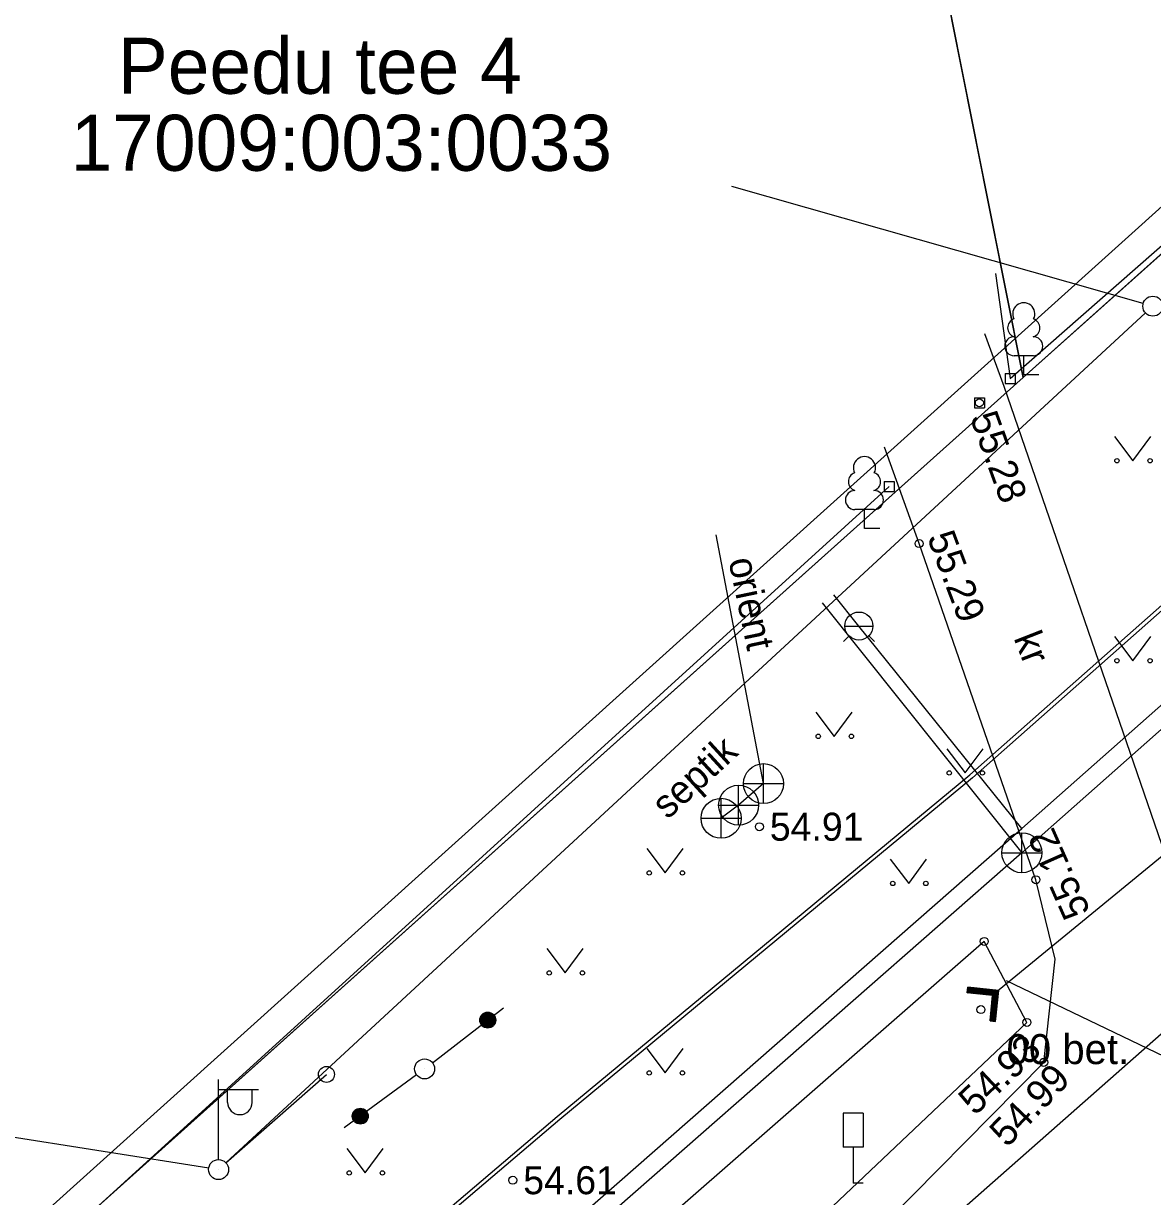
# Model space of a CAD drawing. Extents: x 642412 to 653410, y 6450642 to 6461053.
# Drawn here: x 643124.73 to 643152.95, y 6455708.59 to 6455737.91 of the extents above; entities that cross this region are included whole.
import ezdxf

# ---------------------------------------------------------------- set-up
doc = ezdxf.new("R2010")
doc.units = 0
for name, color, linetype in [('AED', 7, 'Continuous'), ('HALJASTUS', 7, 'Continuous'), ('KKAEV', 7, 'Continuous'), ('KORGUS', 7, 'Continuous'), ('KTRASS', 7, 'Continuous'), ('LIIKLUS', 7, 'Continuous'), ('MOOTPIIR', 7, 'Continuous'), ('MPOHULIIN', 7, 'Continuous'), ('PIIR', 7, 'Continuous'), ('POST', 7, 'Continuous'), ('PUU', 7, 'Continuous'), ('SIOHULIIN', 7, 'Continuous'), ('SITRASS', 7, 'Continuous'), ('TEE', 7, 'Continuous'), ('TRUUP', 7, 'Continuous'), ('VEEKOGU', 7, 'Continuous'), ('VKAEV', 7, 'Continuous'), ('VTRASS', 7, 'Continuous')]:
    doc.layers.add(name, color=color, linetype=linetype)

msp = doc.modelspace()

# ---------------------------------------------------------------- linework, layer by layer
at = {"layer": 'AED'}
for p, q in [((643149.267, 6455729.162), (643149.267, 6455728.912)), ((643149.267, 6455729.162), (643149.517, 6455729.162)), ((643149.517, 6455729.162), (643149.517, 6455728.912)), ((643149.267, 6455728.912), (643149.517, 6455728.912)), ((643148.497, 6455728.554), (643148.497, 6455728.304)), ((643148.497, 6455728.554), (643148.747, 6455728.554)), ((643148.747, 6455728.554), (643148.747, 6455728.304)), ((643148.497, 6455728.304), (643148.747, 6455728.304)), ((643146.245, 6455726.46), (643146.245, 6455726.21)), ((643146.245, 6455726.46), (643146.495, 6455726.46)), ((643146.495, 6455726.46), (643146.495, 6455726.21)), ((643146.245, 6455726.21), (643146.495, 6455726.21))]:
    msp.add_line(p, q, dxfattribs=at)
for points in [[(643149.023, 6455731.666), (643149.392, 6455729.037), (643157.067, 6455735.771)], [(643123.972, 6455706.006), (643125.034, 6455706.925), (643146.37, 6455726.335)]]:
    msp.add_lwpolyline(points, dxfattribs=at)
at = {"layer": 'HALJASTUS'}
for p, q in [((643151.999, 6455727.589), (643152.462, 6455726.982)), ((643152.462, 6455726.982), (643152.908, 6455727.589)), ((643151.999, 6455722.589), (643152.462, 6455721.982)), ((643152.462, 6455721.982), (643152.908, 6455722.589)), ((643144.532, 6455720.698), (643144.995, 6455720.091)), ((643144.995, 6455720.091), (643145.441, 6455720.698)), ((643147.807, 6455719.783), (643148.27, 6455719.177)), ((643148.27, 6455719.177), (643148.716, 6455719.783)), ((643140.307, 6455717.283), (643140.77, 6455716.677)), ((643140.77, 6455716.677), (643141.216, 6455717.283)), ((643146.393, 6455717.02), (643146.857, 6455716.413)), ((643146.857, 6455716.413), (643147.302, 6455717.02)), ((643137.807, 6455714.783), (643138.27, 6455714.177)), ((643138.27, 6455714.177), (643138.716, 6455714.783)), ((643140.307, 6455712.283), (643140.77, 6455711.677)), ((643140.77, 6455711.677), (643141.216, 6455712.283)), ((643132.807, 6455709.783), (643133.27, 6455709.177)), ((643133.27, 6455709.177), (643133.716, 6455709.783))]:
    msp.add_line(p, q, dxfattribs=at)
for centre in [(643152.061, 6455726.982), (643152.89, 6455726.982), (643152.061, 6455721.982), (643152.89, 6455721.982), (643144.594, 6455720.091), (643145.423, 6455720.091), (643147.869, 6455719.177), (643148.698, 6455719.177), (643140.369, 6455716.677), (643141.198, 6455716.677), (643146.456, 6455716.413), (643147.284, 6455716.413), (643137.869, 6455714.177), (643138.698, 6455714.177), (643140.369, 6455711.677), (643141.198, 6455711.677), (643132.869, 6455709.177), (643133.698, 6455709.177)]:
    msp.add_circle(centre, 0.055, dxfattribs=at)
at = {"layer": 'KKAEV'}
for p, q in [((643143.226, 6455718.408), (643143.226, 6455719.408)), ((643142.604, 6455717.871), (643142.604, 6455718.871)), ((643142.726, 6455718.908), (643143.726, 6455718.908)), ((643142.166, 6455717.542), (643142.166, 6455718.542)), ((643142.104, 6455718.371), (643143.104, 6455718.371)), ((643141.666, 6455718.042), (643142.666, 6455718.042)), ((643149.685, 6455716.681), (643149.685, 6455717.681)), ((643149.185, 6455717.181), (643150.185, 6455717.181))]:
    msp.add_line(p, q, dxfattribs=at)
for centre in [(643143.226, 6455718.908), (643142.604, 6455718.371), (643142.166, 6455718.042), (643149.685, 6455717.181)]:
    msp.add_circle(centre, 0.5, dxfattribs=at)
at = {"layer": 'KORGUS'}
for centre in [(643148.622, 6455728.429), (643147.117, 6455724.909), (643143.124, 6455717.832), (643150.038, 6455716.506), (643148.745, 6455714.964), (643148.662, 6455713.26), (643149.812, 6455712.939), (643150.232, 6455711.941), (643136.959, 6455708.994)]:
    msp.add_circle(centre, 0.1, dxfattribs=at)
at = {"layer": 'KTRASS'}
for p, q in [((643186.259, 6455749.549), (643149.685, 6455717.181)), ((643143.226, 6455718.908), (643142.042, 6455725.128)), ((643144.69, 6455723.433), (643149.685, 6455717.181)), ((643143.226, 6455718.908), (643142.604, 6455718.371)), ((643142.604, 6455718.371), (643142.166, 6455718.042)), ((643149.685, 6455717.181), (643119.841, 6455691.008))]:
    msp.add_line(p, q, dxfattribs=at)
at = {"layer": 'LIIKLUS'}
for p, q in [((643145.215, 6455710.67), (643145.215, 6455709.82)), ((643145.715, 6455710.67), (643145.215, 6455710.67)), ((643145.715, 6455710.67), (643145.715, 6455709.82)), ((643145.715, 6455709.82), (643145.215, 6455709.82)), ((643145.465, 6455709.82), (643145.465, 6455708.92)), ((643145.715, 6455708.92), (643145.465, 6455708.92))]:
    msp.add_line(p, q, dxfattribs=at)
at = {"layer": 'MOOTPIIR'}
msp.add_lwpolyline([(643109.168, 6455542.39), (643075.51, 6455582.97), (643065.801, 6455583.425), (643021.959, 6455624.081), (643023.932, 6455638.644), (643037.129, 6455634.244), (643119.958, 6455703.42), (643193.229, 6455769.41), (643252.999, 6455828.118), (643270.748, 6455846.018), (643316.713, 6455929.757), (643370.112, 6456029.728), (643398.025, 6456073.569), (643423.511, 6456102.544), (643445.355, 6456091.47), (643450.665, 6456079.789), (643539.561, 6456042.319), (643612.226, 6456010.462), (643752.701, 6455950.388)], dxfattribs=at)
at = {"layer": 'MPOHULIIN'}
for p, q in [((643152.718, 6455730.911), (643142.433, 6455733.835)), ((643152.775, 6455730.676), (643129.789, 6455709.427)), ((643129.356, 6455709.294), (643118.093, 6455711.081))]:
    msp.add_line(p, q, dxfattribs=at)
at = {"layer": 'PIIR'}
msp.add_lwpolyline([(643357.6, 6456005.19), (643343.65, 6455979.62), (643314.26, 6455925.69), (643284.72, 6455871.46), (643269.58, 6455846.31), (643253.45, 6455825), (643235.72, 6455811.58), (643219.35, 6455791.42), (643193.4, 6455768.18), (643175.67, 6455752.3), (643149.72, 6455729.06), (643123.78, 6455705.83), (643097.83, 6455682.6), (643078.17, 6455664.8), (643065.8, 6455651.09), (643083.24, 6455639.25), (643258.05, 6455795.77), (643291.74, 6455832.56), (643304.89, 6455852.05), (643409.18, 6456042.55)], dxfattribs=at)
for points in [[(643175.67, 6455752.3), (643169.7, 6455782.22), (643140.29, 6455776.36), (643149.72, 6455729.06)], [(643123.78, 6455705.83), (643149.72, 6455729.06), (643143.76, 6455758.99), (643114.34, 6455753.12), (643117.81, 6455735.75)]]:
    msp.add_lwpolyline(points, close=True, dxfattribs=at)
at = {"layer": 'POST'}
for p, q in [((643129.603, 6455709.51), (643129.603, 6455711.51)), ((643129.789, 6455709.427), (643132.301, 6455711.64)), ((643129.603, 6455711.26), (643130.603, 6455711.26)), ((643129.83, 6455710.939), (643129.83, 6455711.26)), ((643130.443, 6455710.939), (643130.443, 6455711.26)), ((643129.603, 6455709.26), (643129.603, 6455709.26))]:
    msp.add_line(p, q, dxfattribs=at)
for centre, radius in [((643152.959, 6455730.845), 0.25), ((643132.301, 6455711.64), 0.2), ((643134.754, 6455711.777), 0.25), ((643129.603, 6455709.26), 0.25)]:
    msp.add_circle(centre, radius, dxfattribs=at)
msp.add_arc((643130.136, 6455710.939), 0.306, 180, 0, dxfattribs=at)
at = {"layer": 'PUU'}
for p, q in [((643149.973, 6455729.608), (643149.493, 6455729.608)), ((643149.733, 6455729.133), (643149.733, 6455729.608)), ((643150.113, 6455729.133), (643149.733, 6455729.133)), ((643145.991, 6455725.762), (643145.511, 6455725.762)), ((643145.751, 6455725.287), (643145.751, 6455725.762)), ((643146.131, 6455725.287), (643145.751, 6455725.287))]:
    msp.add_line(p, q, dxfattribs=at)
for centre, radius, start, end in [((643149.733, 6455730.653), 0.277, 332.5799, 207.4201), ((643149.563, 6455730.305), 0.233, 109.0217, 253.1415), ((643149.903, 6455730.305), 0.233, 286.8508, 70.9859), ((643149.495, 6455729.845), 0.238, 90.0016, 269.3953), ((643149.97, 6455729.845), 0.238, 270.6047, 89.9984), ((643145.751, 6455726.807), 0.277, 332.5799, 207.4201), ((643145.58, 6455726.46), 0.233, 109.0217, 253.1415), ((643145.921, 6455726.46), 0.233, 286.8508, 70.9859), ((643145.513, 6455725.999), 0.238, 90.0016, 269.3953), ((643145.988, 6455725.999), 0.238, 270.6047, 89.9984)]:
    msp.add_arc(centre, radius, start, end, dxfattribs=at)
at = {"layer": 'SIOHULIIN'}
for p, q in [((643134.951, 6455711.93), (643136.724, 6455713.301)), ((643134.754, 6455711.777), (643134.754, 6455711.777)), ((643134.754, 6455711.777), (643134.754, 6455711.777)), ((643134.552, 6455711.629), (643132.747, 6455710.302))]:
    msp.add_line(p, q, dxfattribs=at)
for centre, radius in [((643136.332, 6455712.997), 0.199), ((643136.332, 6455712.997), 0.19), ((643136.332, 6455712.997), 0.18), ((643136.332, 6455712.997), 0.171), ((643136.332, 6455712.997), 0.162), ((643136.332, 6455712.997), 0.152), ((643136.332, 6455712.997), 0.143), ((643136.332, 6455712.997), 0.133), ((643136.332, 6455712.997), 0.124), ((643136.332, 6455712.997), 0.114), ((643136.332, 6455712.997), 0.105), ((643136.332, 6455712.997), 0.0953), ((643136.332, 6455712.997), 0.0858), ((643136.332, 6455712.997), 0.0763), ((643136.332, 6455712.997), 0.0669), ((643136.332, 6455712.997), 0.0574), ((643136.332, 6455712.997), 0.0479), ((643136.332, 6455712.997), 0.0385), ((643136.332, 6455712.997), 0.029), ((643136.332, 6455712.997), 0.0195), ((643136.332, 6455712.997), 0.0101), ((643136.332, 6455712.997), 0.00061), ((643133.146, 6455710.596), 0.199), ((643133.146, 6455710.596), 0.19), ((643133.146, 6455710.596), 0.18), ((643133.146, 6455710.596), 0.171), ((643133.146, 6455710.596), 0.162), ((643133.146, 6455710.596), 0.152), ((643133.146, 6455710.596), 0.143), ((643133.146, 6455710.596), 0.133), ((643133.146, 6455710.596), 0.124), ((643133.146, 6455710.596), 0.114), ((643133.146, 6455710.596), 0.105), ((643133.146, 6455710.596), 0.0953), ((643133.146, 6455710.596), 0.0858), ((643133.146, 6455710.596), 0.0763), ((643133.146, 6455710.596), 0.0669), ((643133.146, 6455710.596), 0.0574), ((643133.146, 6455710.596), 0.0479), ((643133.146, 6455710.596), 0.0385), ((643133.146, 6455710.596), 0.029), ((643133.146, 6455710.596), 0.0195), ((643133.146, 6455710.596), 0.0101), ((643133.146, 6455710.596), 0.00061)]:
    msp.add_circle(centre, radius, dxfattribs=at)
at = {"layer": 'SITRASS'}
for points in [[(643267.838, 6455828.982), (643267.806, 6455828.922), (643265.534, 6455826.409), (643263.941, 6455824.645), (643245.135, 6455805.718), (643237.194, 6455798.596), (643226.406, 6455789.102), (643216.395, 6455778.897), (643203.359, 6455767.355), (643192.047, 6455757.102), (643189.291, 6455754.804), (643171.163, 6455739.14), (643148.453, 6455719.056), (643138.136, 6455710.512), (643117.565, 6455693.021), (643103.941, 6455682.616), (643098.298, 6455675.218), (643081.79, 6455662.513), (643072.268, 6455656.431), (643064.811, 6455654.419), (643060.926, 6455654.139), (643060.641, 6455654.353), (643059.69, 6455656.004)], [(643059.69, 6455656.004), (643060.717, 6455654.421), (643060.956, 6455654.241), (643064.879, 6455654.983), (643071.924, 6455657.078), (643081.578, 6455662.765), (643098.201, 6455675.383), (643103.87, 6455682.687), (643117.502, 6455693.099), (643138.072, 6455710.589), (643148.388, 6455719.132), (643171.097, 6455739.215), (643189.223, 6455754.877), (643191.833, 6455757.392), (643203.292, 6455767.429), (643216.326, 6455778.97), (643226.337, 6455789.175), (643237.128, 6455798.671), (643245.066, 6455805.791)]]:
    msp.add_lwpolyline(points, dxfattribs=at)
at = {"layer": 'TEE'}
for points in [[(643179.264, 6455756.716), (643180.573, 6455748.763), (643179.826, 6455741.349), (643177.979, 6455737.472), (643179.224, 6455736.061), (643179.242, 6455735.92), (643167.832, 6455725.761), (643156.192, 6455715.309), (643144.658, 6455705.142), (643133.018, 6455694.592), (643121.922, 6455684.318), (643109.844, 6455673.123), (643097.694, 6455661.771), (643088.811, 6455653.645), (643087.335, 6455652.75), (643074.879, 6455642.406), (643075.531, 6455646.309), (643074.749, 6455650.6), (643071.823, 6455655.483), (643070.169, 6455658.784), (643066.343, 6455665.039), (643060.39, 6455674.827), (643057.68, 6455679.032)], [(643177.979, 6455737.472), (643178.124, 6455737.212), (643169.549, 6455728.737), (643159.805, 6455719.999), (643157.587, 6455718.154), (643154.857, 6455716.577), (643153.185, 6455717.39), (643149.239, 6455728.838), (643148.763, 6455730.157)], [(643122.654, 6455704.696), (643126.86, 6455693.6), (643128.41, 6455692.436), (643130.439, 6455693.673), (643141.049, 6455702.636), (643150.232, 6455711.941), (643150.514, 6455714.521), (643150.038, 6455716.506), (643147.117, 6455724.909), (643146.252, 6455727.322)]]:
    msp.add_lwpolyline(points, dxfattribs=at)
at = {"layer": 'TRUUP'}
for p, q in [((643154.106, 6455717.849), (643149.028, 6455713.677)), ((643148.318, 6455713.675), (643148.332, 6455713.817)), ((643148.322, 6455713.719), (643148.381, 6455713.812)), ((643148.323, 6455713.674), (643148.408, 6455713.809)), ((643148.327, 6455713.774), (643148.353, 6455713.814)), ((643149.106, 6455713.741), (643148.332, 6455713.817)), ((643148.351, 6455713.672), (643148.436, 6455713.806)), ((643148.951, 6455713.613), (643148.318, 6455713.675)), ((643149.028, 6455713.677), (643148.325, 6455713.746)), ((643148.379, 6455713.669), (643148.464, 6455713.804)), ((643148.407, 6455713.666), (643148.492, 6455713.801)), ((643148.435, 6455713.663), (643148.52, 6455713.798)), ((643148.463, 6455713.661), (643148.548, 6455713.795)), ((643148.49, 6455713.658), (643148.576, 6455713.793)), ((643148.518, 6455713.655), (643148.604, 6455713.79)), ((643148.546, 6455713.653), (643148.631, 6455713.787)), ((643148.574, 6455713.65), (643148.659, 6455713.785)), ((643148.602, 6455713.647), (643148.687, 6455713.782)), ((643148.63, 6455713.644), (643148.715, 6455713.779)), ((643148.658, 6455713.642), (643148.743, 6455713.776)), ((643148.685, 6455713.639), (643148.771, 6455713.774)), ((643148.713, 6455713.636), (643148.799, 6455713.771)), ((643148.741, 6455713.633), (643148.826, 6455713.768)), ((643148.769, 6455713.631), (643148.854, 6455713.765)), ((643148.797, 6455713.628), (643148.882, 6455713.763)), ((643148.825, 6455713.625), (643148.91, 6455713.76)), ((643148.853, 6455713.623), (643148.938, 6455713.757)), ((643148.88, 6455713.62), (643148.966, 6455713.755)), ((643148.889, 6455712.98), (643148.951, 6455713.613)), ((643148.908, 6455713.617), (643148.994, 6455713.752)), ((643148.916, 6455713.254), (643149.085, 6455713.522)), ((643148.921, 6455713.31), (643149.09, 6455713.577)), ((643148.926, 6455713.365), (643149.096, 6455713.632)), ((643148.932, 6455713.42), (643149.101, 6455713.688)), ((643148.936, 6455713.614), (643149.021, 6455713.749)), ((643148.937, 6455713.476), (643149.105, 6455713.741)), ((643148.943, 6455713.531), (643149.077, 6455713.744)), ((643148.948, 6455713.586), (643149.049, 6455713.746)), ((643148.959, 6455712.973), (643149.028, 6455713.677)), ((643149.03, 6455712.966), (643149.106, 6455713.741)), ((643148.89, 6455712.98), (643149.058, 6455713.245)), ((643148.894, 6455713.033), (643149.063, 6455713.301)), ((643148.899, 6455713.089), (643149.068, 6455713.356)), ((643148.905, 6455713.144), (643149.074, 6455713.411)), ((643148.91, 6455713.199), (643149.079, 6455713.467)), ((643148.889, 6455712.98), (643149.03, 6455712.966)), ((643148.918, 6455712.977), (643149.052, 6455713.19)), ((643148.945, 6455712.974), (643149.047, 6455713.135)), ((643148.973, 6455712.972), (643149.041, 6455713.079)), ((643149.001, 6455712.969), (643149.036, 6455713.024))]:
    msp.add_line(p, q, dxfattribs=at)
msp.add_lwpolyline([(643159.162, 6455712.09), (643153.243, 6455712.09), (643149.299, 6455713.982)], dxfattribs=at)
at = {"layer": 'VEEKOGU'}
msp.add_lwpolyline([(643127.227, 6455694.671), (643127.699, 6455693.92), (643128.494, 6455693.734), (643138.694, 6455702.412), (643149.812, 6455712.939), (643148.745, 6455714.964), (643138.223, 6455705.769), (643128.217, 6455695.748), (643127.227, 6455694.671)], dxfattribs=at)
at = {"layer": 'VKAEV'}
for p, q in [((643145.261, 6455722.849), (643145.961, 6455722.849)), ((643145.364, 6455722.601), (643145.224, 6455722.462)), ((643145.859, 6455722.601), (643145.998, 6455722.462))]:
    msp.add_line(p, q, dxfattribs=at)
msp.add_circle((643145.611, 6455722.849), 0.35, dxfattribs=at)
at = {"layer": 'VTRASS'}
for points in [[(643073.823, 6455652.294), (643074.221, 6455652.737), (643086.602, 6455662.11), (643119.433, 6455691.252), (643149.682, 6455717.785), (643186.362, 6455750.248), (643216.739, 6455775.004), (643234.79, 6455792.063), (643260.597, 6455816.691), (643261.338, 6455817.344), (643265.747, 6455821.219), (643269.311, 6455824.308), (643286.123, 6455852.772), (643300.72, 6455879.492), (643339.057, 6455948.824)], [(643149.682, 6455717.785), (643145.611, 6455722.849), (643144.985, 6455723.628)]]:
    msp.add_lwpolyline(points, dxfattribs=at)

# ---------------------------------------------------------------- texts
at = {"layer": 'KKAEV'}
msp.add_text('septik', height=0.7, rotation=42.4957, dxfattribs=at).set_placement((643140.829, 6455717.997))
at = {"layer": 'KORGUS'}
for s, rotation, p in [(' 55.28', 289.9105, (643148.293, 6455728.31)), (' 55.29', 290.7357, (643147.217, 6455725.312)), (' 55.12', 113.9209, (643151.515, 6455715.477)), (' 54.93', 43.3211, (643148.322, 6455710.41)), (' 54.99', 46.3302, (643149.138, 6455709.602))]:
    msp.add_text(s, height=0.7, rotation=rotation, dxfattribs=at).set_placement(p)
for s, p in [(' 54.91', (643143.124, 6455717.482)), (' 54.61', (643136.959, 6455708.644))]:
    msp.add_text(s, height=0.7, dxfattribs=at).set_placement(p)
at = {"layer": 'KTRASS'}
msp.add_text('orient', height=0.7, rotation=281.8076, dxfattribs=at).set_placement((643142.348, 6455724.494))
at = {"layer": 'PIIR'}
for s, p in [('Peedu tee 4', (643127.085, 6455736.155)), ('17009:003:0033', (643125.905, 6455734.23))]:
    msp.add_text(s, height=1.4, dxfattribs=at).set_placement(p)
at = {"layer": 'TEE'}
msp.add_text('kr', height=0.7, rotation=291.3763, dxfattribs=at).set_placement((643149.473, 6455722.551))
at = {"layer": 'TRUUP'}
msp.add_text('00 bet.', height=0.75, dxfattribs=at).set_placement((643149.302, 6455711.897))

doc.saveas('drawing.dxf')
